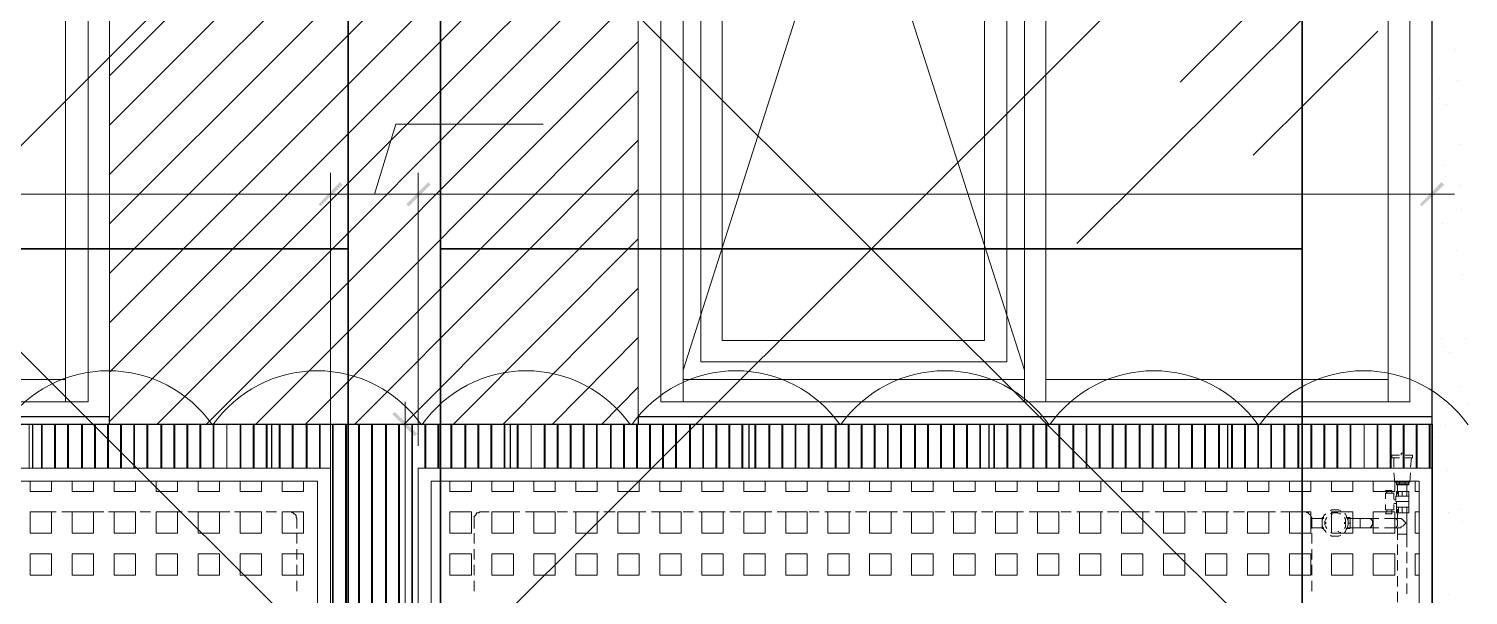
# Model space of a CAD drawing. Header units: millimetres. Extents: x -356862 to 418287, y 0 to 839748.
# Drawn here: x 384577 to 387918, y 773304 to 774620 of the extents above; entities that cross this region are included whole.
import ezdxf

# ---------------------------------------------------------------- set-up
doc = ezdxf.new("R2010")
doc.units = ezdxf.units.MM
doc.layers.add('PDF _Геометрия', color=7, linetype='Continuous', true_color=0xbababa)
doc.layers.add('PDF _Сплошная заливка', color=7, linetype='Continuous', true_color=0xf50000)

msp = doc.modelspace()

# ---------------------------------------------------------------- linework, layer by layer
at = {"color": 1, "lineweight": 35}
for points in [[(383318.266, 774109.0199), (385318.266, 774109.0199), (385318.266, 775109.0199), (383318.266, 775109.0199)], [(385533.0082, 774109.0199), (387533.0082, 774109.0199), (387533.0082, 775109.0199), (385533.0082, 775109.0199)], [(383318.266, 773109.0199), (385318.266, 773109.0199), (385318.266, 774109.0199), (383318.266, 774109.0199)], [(385533.0082, 773109.0199), (387533.0082, 773109.0199), (387533.0082, 774109.0199), (385533.0082, 774109.0199)]]:
    msp.add_lwpolyline(points, close=True, dxfattribs=at)
for points in [[(383318.266, 773109.0199), (385318.266, 775109.0199)], [(383318.266, 775109.0199), (385318.266, 773109.0199)], [(385533.0082, 773109.0199), (387533.0082, 775109.0199)], [(385533.0082, 775109.0199), (387533.0082, 773109.0199)]]:
    msp.add_lwpolyline(points, dxfattribs=at)
at = {"layer": 'PDF _Геометрия', "color": 171, "lineweight": 20, "true_color": 0x7f7fff}
msp.add_lwpolyline([(382924.2453, 776463.6924), (384764.4515, 776463.6924), (384764.4515, 773701.2181), (385991.9773, 773701.2181), (385991.9773, 776463.6924), (387834.3484, 776463.6924), (387834.3484, 777056.8882), (382924.2453, 777056.8882)], close=True, dxfattribs=at)
at = {"layer": 'PDF _Геометрия', "color": 7, "lineweight": 5}
for points in [[(382924.2453, 776463.6924), (384764.4515, 776463.6924), (384764.4515, 773701.2181), (382924.2453, 773701.2181)], [(387834.3484, 773701.2181), (385991.9773, 773701.2181), (385991.9773, 776463.6924), (387834.3484, 776463.6924)]]:
    msp.add_lwpolyline(points, dxfattribs=at)
at = {"layer": 'PDF _Геометрия', "color": 252, "lineweight": 5, "true_color": 0x989898}
for points in [[(384714.6577, 776463.6924), (384714.6577, 776387.9192), (384714.6577, 773753.1769), (384662.6989, 773753.1769), (384662.6989, 776387.9192)], [(386095.8948, 776387.9192), (386095.8948, 775082.4553), (386095.8948, 773753.1769), (386043.9361, 773753.1769), (386043.9361, 775082.4553), (386043.9361, 776387.9192), (386043.9361, 776463.6924)], [(387758.5752, 773629.7748), (387741.2556, 773629.7748), (387741.2556, 773623.28), (387758.5752, 773623.28)], [(387745.5855, 773623.28), (387745.5855, 773601.6305)], [(387767.235, 773629.7748), (387767.235, 773634.1047), (387765.0701, 773634.1047), (387762.9051, 773634.1047), (387762.9051, 773629.7748)], [(387771.5649, 773623.28), (387788.8845, 773623.28), (387788.8845, 773629.7748), (387771.5649, 773629.7748)], [(387784.5546, 773601.6305), (387786.7196, 773623.28)], [(387745.5855, 773588.6408), (387747.7505, 773566.9913), (387782.3897, 773566.9913), (387784.5546, 773588.6408)], [(387741.2556, 773541.012), (387741.2556, 773547.5068), (387726.101, 773547.5068), (387730.4309, 773541.012)], [(387752.0804, 773534.5171), (387752.0804, 773545.3419), (387756.4103, 773545.3419), (387765.0701, 773545.3419), (387775.8948, 773545.3419), (387780.2247, 773545.3419), (387780.2247, 773534.5171), (387780.2247, 773521.5274), (387780.2247, 773508.5377), (387780.2247, 773495.548), (387775.8948, 773495.548), (387765.0701, 773495.548), (387756.4103, 773495.548), (387752.0804, 773495.548), (387752.0804, 773508.5377), (387754.2453, 773508.5377), (387756.4103, 773508.5377), (387765.0701, 773508.5377), (387775.8948, 773508.5377), (387780.2247, 773508.5377)], [(387754.2453, 773562.6614), (387754.2453, 773538.847)], [(387756.4103, 773545.3419), (387756.4103, 773534.5171)], [(387758.5752, 773562.6614), (387758.5752, 773566.9913), (387758.5752, 773560.4965)], [(387765.0701, 773534.5171), (387765.0701, 773545.3419)], [(387771.5649, 773562.6614), (387771.5649, 773566.9913), (387771.5649, 773560.4965)], [(387775.8948, 773538.847), (387775.8948, 773562.6614)], [(387775.8948, 773534.5171), (387775.8948, 773545.3419)], [(387745.5855, 773528.0223), (387745.5855, 773541.012), (387726.101, 773541.012), (387726.101, 773528.0223)], [(387726.101, 773515.0326), (387726.101, 773502.0429), (387745.5855, 773502.0429), (387745.5855, 773515.0326)], [(387780.2247, 773534.5171), (387765.0701, 773534.5171), (387749.9154, 773534.5171), (387749.9154, 773525.8573), (387745.5855, 773525.8573)], [(387745.5855, 773517.1975), (387752.0804, 773517.1975)], [(387780.2247, 773521.5274), (387765.0701, 773521.5274), (387749.9154, 773521.5274), (387749.9154, 773523.6924)], [(387749.9154, 773523.6924), (387749.9154, 773523.6924)], [(387752.0804, 773521.5274), (387752.0804, 773519.3625), (387752.0804, 773517.1975), (387752.0804, 773508.5377)], [(387756.4103, 773495.548), (387756.4103, 773508.5377)], [(387765.0701, 773495.548), (387765.0701, 773508.5377)], [(387775.8948, 773508.5377), (387775.8948, 773495.548)], [(384604.2453, 773497.713), (384580.4309, 773497.713)], [(384641.0495, 773497.713), (384617.235, 773497.713)], [(384677.8536, 773497.713), (384654.0391, 773497.713)], [(384714.6577, 773497.713), (384688.6783, 773497.713)], [(384751.4618, 773497.713), (384725.4824, 773497.713)], [(384786.101, 773497.713), (384762.2866, 773497.713)], [(384822.9051, 773497.713), (384799.0907, 773497.713)], [(384859.7093, 773497.713), (384835.8948, 773497.713)], [(384896.5134, 773497.713), (384872.6989, 773497.713)], [(384933.3175, 773497.713), (384909.5031, 773497.713)], [(384970.1216, 773497.713), (384946.3072, 773497.713)], [(385006.9257, 773497.713), (384980.9464, 773497.713)], [(385043.7299, 773497.713), (385017.7505, 773497.713)], [(385078.369, 773497.713), (385054.5546, 773497.713)], [(385115.1732, 773497.713), (385091.3587, 773497.713)], [(385151.9773, 773497.713), (385128.1629, 773497.713)], [(385199.6062, 773458.7439), (385199.6062, 773482.5584), (385197.4412, 773484.7233), (385197.4412, 773486.8882), (385197.4412, 773489.0532), (385195.2763, 773491.2181), (385193.1113, 773493.3831), (385190.9464, 773495.548), (385188.7814, 773495.548), (385186.6165, 773497.713), (385182.2866, 773497.713), (385164.967, 773497.713)], [(385645.5855, 773497.713), (385626.101, 773497.713), (385623.9361, 773497.713), (385621.7711, 773495.548), (385617.4412, 773495.548), (385615.2763, 773493.3831), (385615.2763, 773491.2181), (385613.1113, 773489.0532), (385610.9464, 773486.8882), (385610.9464, 773484.7233), (385610.9464, 773482.5584), (385610.9464, 773458.7439)], [(385682.3897, 773497.713), (385656.4103, 773497.713)], [(385717.0288, 773497.713), (385693.2144, 773497.713)], [(385753.833, 773497.713), (385730.0185, 773497.713)], [(385790.6371, 773497.713), (385766.8227, 773497.713)], [(385827.4412, 773497.713), (385803.6268, 773497.713)], [(385864.2453, 773497.713), (385840.4309, 773497.713)], [(385901.0495, 773497.713), (385877.235, 773497.713)], [(385937.8536, 773497.713), (385911.8742, 773497.713)], [(385974.6577, 773497.713), (385948.6783, 773497.713)], [(386009.2969, 773497.713), (385985.4824, 773497.713)], [(386046.101, 773497.713), (386022.2866, 773497.713)], [(386082.9051, 773497.713), (386059.0907, 773497.713)], [(386119.7093, 773497.713), (386095.8948, 773497.713)], [(386156.5134, 773497.713), (386132.6989, 773497.713)], [(386193.3175, 773497.713), (386169.5031, 773497.713)], [(386230.1216, 773497.713), (386204.1422, 773497.713)], [(386266.9257, 773497.713), (386240.9464, 773497.713)], [(386301.5649, 773497.713), (386277.7505, 773497.713)], [(386338.369, 773497.713), (386314.5546, 773497.713)], [(386375.1732, 773497.713), (386351.3587, 773497.713)], [(386411.9773, 773497.713), (386388.1629, 773497.713)], [(386448.7814, 773497.713), (386424.967, 773497.713)], [(386485.5855, 773497.713), (386461.7711, 773497.713)], [(386522.3897, 773497.713), (386496.4103, 773497.713)], [(386559.1938, 773497.713), (386533.2144, 773497.713)], [(386593.833, 773497.713), (386570.0185, 773497.713)], [(386630.6371, 773497.713), (386606.8227, 773497.713)], [(386667.4412, 773497.713), (386643.6268, 773497.713)], [(386704.2453, 773497.713), (386680.4309, 773497.713)], [(386741.0495, 773497.713), (386717.235, 773497.713)], [(386777.8536, 773497.713), (386754.0391, 773497.713)], [(386814.6577, 773497.713), (386788.6783, 773497.713)], [(386851.4618, 773497.713), (386825.4824, 773497.713)], [(386886.101, 773497.713), (386862.2866, 773497.713)], [(386922.9051, 773497.713), (386899.0907, 773497.713)], [(386959.7093, 773497.713), (386935.8948, 773497.713)], [(386996.5134, 773497.713), (386972.6989, 773497.713)], [(387033.3175, 773497.713), (387009.5031, 773497.713)], [(387070.1216, 773497.713), (387046.3072, 773497.713)], [(387106.9257, 773497.713), (387080.9464, 773497.713)], [(387143.7299, 773497.713), (387117.7505, 773497.713)], [(387178.369, 773497.713), (387154.5546, 773497.713)], [(387215.1732, 773497.713), (387191.3587, 773497.713)], [(387251.9773, 773497.713), (387228.1629, 773497.713)], [(387288.7814, 773497.713), (387264.967, 773497.713)], [(387325.5855, 773497.713), (387301.7711, 773497.713)], [(387362.3897, 773497.713), (387338.5752, 773497.713)], [(387399.1938, 773497.713), (387373.2144, 773497.713)], [(387435.9979, 773497.713), (387410.0185, 773497.713)], [(387470.6371, 773497.713), (387446.8227, 773497.713)], [(387507.4412, 773497.713), (387483.6268, 773497.713)], [(387555.0701, 773458.7439), (387555.0701, 773482.5584), (387555.0701, 773484.7233), (387552.9051, 773486.8882), (387552.9051, 773489.0532), (387550.7402, 773491.2181), (387548.5752, 773493.3831), (387546.4103, 773495.548), (387544.2453, 773495.548), (387542.0804, 773497.713), (387539.9154, 773497.713), (387520.4309, 773497.713)], [(387583.2144, 773482.5584), (387578.8845, 773482.5584), (387555.0701, 773482.5584)], [(387587.5443, 773493.3831), (387583.2144, 773489.0532), (387581.0495, 773482.5584), (387578.8845, 773478.2285), (387578.8845, 773471.7336), (387578.8845, 773458.7439), (387583.2144, 773458.7439)], [(387583.2144, 773484.7233), (387578.8845, 773484.7233), (387578.8845, 773471.7336), (387578.8845, 773467.4037), (387581.0495, 773460.9089), (387583.2144, 773456.579), (387587.5443, 773452.2491), (387587.5443, 773450.0841)], [(387589.7093, 773484.7233), (387587.5443, 773480.3934), (387585.3794, 773476.0635), (387585.3794, 773471.7336), (387585.3794, 773467.4037), (387587.5443, 773463.0738), (387589.7093, 773458.7439)], [(387622.1835, 773499.8779), (387617.8536, 773502.0429), (387613.5237, 773502.0429), (387607.0288, 773502.0429), (387600.534, 773502.0429), (387598.369, 773499.8779)], [(387622.1835, 773493.3831), (387620.0185, 773493.3831), (387615.6886, 773495.548), (387611.3587, 773495.548), (387607.0288, 773495.548), (387602.6989, 773495.548), (387598.369, 773493.3831)], [(387602.6989, 773493.3831), (387602.6989, 773491.2181)], [(387615.6886, 773493.3831), (387615.6886, 773493.3831)], [(387630.8433, 773450.0841), (387633.0082, 773452.2491), (387635.1732, 773456.579), (387637.3381, 773460.9089), (387639.5031, 773467.4037), (387639.5031, 773471.7336), (387639.5031, 773478.2285), (387637.3381, 773482.5584), (387635.1732, 773489.0532), (387633.0082, 773493.3831), (387630.8433, 773493.3831)], [(387630.8433, 773458.7439), (387633.0082, 773463.0738), (387633.0082, 773467.4037), (387633.0082, 773471.7336), (387633.0082, 773476.0635), (387633.0082, 773480.3934), (387630.8433, 773484.7233)], [(387635.1732, 773484.7233), (387643.833, 773484.7233), (387643.833, 773471.7336), (387643.833, 773458.7439), (387635.1732, 773458.7439)], [(387643.833, 773484.7233), (387637.3381, 773484.7233)], [(387637.3381, 773460.9089), (387643.833, 773460.9089), (387667.6474, 773460.9089), (387667.6474, 773471.7336), (387667.6474, 773482.5584), (387643.833, 773482.5584), (387637.3381, 773482.5584)], [(387710.9464, 773482.5584), (387689.2969, 773482.5584), (387691.4618, 773482.5584), (387691.4618, 773480.3934), (387693.6268, 773480.3934), (387693.6268, 773478.2285), (387695.7917, 773478.2285), (387695.7917, 773476.0635), (387695.7917, 773473.8986), (387695.7917, 773471.7336), (387695.7917, 773469.5687), (387695.7917, 773467.4037), (387693.6268, 773465.2388), (387693.6268, 773463.0738), (387691.4618, 773463.0738), (387691.4618, 773460.9089), (387689.2969, 773460.9089), (387710.9464, 773460.9089)], [(387723.9361, 773460.9089), (387747.7505, 773460.9089), (387749.9154, 773460.9089), (387752.0804, 773463.0738), (387754.2453, 773465.2388), (387754.2453, 773467.4037), (387754.2453, 773469.5687), (387754.2453, 773471.7336), (387754.2453, 773473.8986), (387754.2453, 773476.0635), (387754.2453, 773478.2285), (387752.0804, 773480.3934), (387749.9154, 773482.5584), (387747.7505, 773482.5584), (387723.9361, 773482.5584)], [(387730.4309, 773502.0429), (387726.101, 773493.3831), (387741.2556, 773493.3831), (387741.2556, 773502.0429)], [(387754.2453, 773504.2078), (387754.2453, 773497.713), (387754.2453, 773482.5584)], [(387754.2453, 773460.9089), (387754.2453, 773445.7542), (387758.5752, 773445.7542), (387775.8948, 773445.7542), (387775.8948, 773471.7336), (387775.8948, 773497.713), (387775.8948, 773504.2078)], [(385199.6062, 773424.1047), (385199.6062, 773447.9192)], [(385610.9464, 773447.9192), (385610.9464, 773424.1047)], [(387555.0701, 773460.9089), (387578.8845, 773460.9089), (387583.2144, 773460.9089)], [(387555.0701, 773424.1047), (387555.0701, 773447.9192)], [(387587.5443, 773473.8986), (387587.5443, 773471.7336), (387587.5443, 773469.5687)], [(387598.369, 773450.0841), (387602.6989, 773447.9192), (387607.0288, 773447.9192), (387611.3587, 773447.9192), (387615.6886, 773447.9192), (387620.0185, 773450.0841), (387622.1835, 773450.0841)], [(387598.369, 773443.5893), (387600.534, 773441.4243), (387607.0288, 773441.4243), (387613.5237, 773441.4243), (387617.8536, 773441.4243), (387622.1835, 773443.5893)], [(387602.6989, 773452.2491), (387602.6989, 773452.2491)], [(387615.6886, 773452.2491), (387617.8536, 773452.2491)], [(387630.8433, 773469.5687), (387630.8433, 773471.7336), (387630.8433, 773473.8986)], [(387637.3381, 773458.7439), (387643.833, 773458.7439)], [(387639.5031, 773471.7336), (387643.833, 773471.7336)], [(387775.8948, 773415.445), (387775.8948, 773445.7542), (387765.0701, 773445.7542), (387754.2453, 773445.7542), (387754.2453, 773432.7645)], [(385199.6062, 773387.3006), (385199.6062, 773411.1151)], [(385610.9464, 773411.1151), (385610.9464, 773387.3006)], [(387555.0701, 773387.3006), (387555.0701, 773411.1151)], [(387754.2453, 773421.9398), (387754.2453, 773398.1254)], [(385199.6062, 773350.4965), (385199.6062, 773374.3109)], [(385610.9464, 773374.3109), (385610.9464, 773350.4965)], [(387555.0701, 773350.4965), (387555.0701, 773374.3109)], [(387754.2453, 773385.1357), (387754.2453, 773361.3212)], [(387775.8948, 773378.6408), (387775.8948, 773404.6202)], [(387754.2453, 773348.3315), (387754.2453, 773324.5171)], [(387775.8948, 773344.0017), (387775.8948, 773367.8161)], [(385199.6062, 773313.6924), (385199.6062, 773337.5068)], [(385610.9464, 773337.5068), (385610.9464, 773313.6924)], [(387555.0701, 773313.6924), (387555.0701, 773337.5068)], [(387754.2453, 773311.5274), (387754.2453, 773287.713)], [(387775.8948, 773307.1975), (387775.8948, 773331.012)]]:
    msp.add_lwpolyline(points, dxfattribs=at)
at = {"layer": 'PDF _Геометрия', "color": 7, "lineweight": 9}
msp.add_lwpolyline([(387834.3484, 772014.7233), (387834.3484, 776463.6924)], dxfattribs=at)
at = {"layer": 'PDF _Геометрия', "color": 24, "lineweight": 18, "true_color": 0xa12502}
msp.add_lwpolyline([(387834.3484, 776463.6924), (388345.2763, 776463.6924), (388345.2763, 772168.4346), (388295.4824, 772168.4346), (388295.4824, 772014.7233), (387834.3484, 772014.7233)], close=True, dxfattribs=at)
at = {"layer": 'PDF _Геометрия', "color": 8, "lineweight": 25, "true_color": 0x767676}
msp.add_lwpolyline([(387834.3484, 776463.6924), (388345.2763, 776463.6924), (388345.2763, 772168.4346), (388295.4824, 772168.4346), (388295.4824, 772014.7233), (387834.3484, 772014.7233)], close=True, dxfattribs=at)
at = {"layer": 'PDF _Геометрия', "color": 252, "lineweight": 5, "true_color": 0x989898}
for points in [[(386888.266, 775082.4553), (386888.266, 776361.9398), (386938.0598, 776361.9398), (386938.0598, 775082.4553), (386938.0598, 773753.1769), (386888.266, 773753.1769)], [(387782.3897, 775082.4553), (387782.3897, 773753.1769), (387732.5959, 773753.1769), (387732.5959, 775082.4553), (387732.5959, 776361.9398), (387782.3897, 776361.9398)], [(386137.0288, 775017.5068), (386847.1319, 775017.5068), (386847.1319, 773846.2697), (386137.0288, 773846.2697)], [(386795.1732, 774965.548), (386795.1732, 773896.0635), (386186.8227, 773896.0635), (386186.8227, 774965.548)], [(383025.9979, 773753.1769), (383025.9979, 773805.1357), (384662.6989, 773805.1357), (384662.6989, 773753.1769)], [(386095.8948, 773753.1769), (386095.8948, 773805.1357), (386888.266, 773805.1357), (386888.266, 773753.1769)], [(386938.0598, 773753.1769), (386938.0598, 773805.1357), (387732.5959, 773805.1357), (387732.5959, 773753.1769)], [(387752.0804, 773566.9913), (387752.0804, 773562.6614), (387758.5752, 773562.6614), (387771.5649, 773562.6614), (387780.2247, 773562.6614), (387780.2247, 773566.9913), (387780.2247, 773560.4965), (387771.5649, 773560.4965), (387758.5752, 773560.4965), (387752.0804, 773560.4965)], [(387689.2969, 773482.5584), (387687.1319, 773482.5584), (387684.967, 773482.5584), (387682.802, 773482.5584), (387680.6371, 773482.5584), (387678.4721, 773482.5584), (387676.3072, 773482.5584), (387674.1422, 773482.5584), (387671.9773, 773482.5584), (387669.8123, 773482.5584), (387667.6474, 773482.5584), (387667.6474, 773471.7336), (387667.6474, 773460.9089), (387669.8123, 773460.9089), (387671.9773, 773460.9089), (387674.1422, 773460.9089), (387676.3072, 773460.9089), (387678.4721, 773460.9089), (387680.6371, 773460.9089), (387682.802, 773460.9089), (387684.967, 773460.9089), (387687.1319, 773460.9089), (387689.2969, 773460.9089), (387691.4618, 773460.9089), (387691.4618, 773463.0738), (387693.6268, 773463.0738), (387693.6268, 773465.2388), (387695.7917, 773467.4037), (387695.7917, 773469.5687), (387695.7917, 773471.7336), (387695.7917, 773473.8986), (387695.7917, 773476.0635), (387695.7917, 773478.2285), (387693.6268, 773478.2285), (387693.6268, 773480.3934), (387691.4618, 773480.3934), (387691.4618, 773482.5584)], [(387747.7505, 773482.5584), (387749.9154, 773482.5584), (387752.0804, 773480.3934), (387754.2453, 773478.2285), (387754.2453, 773476.0635), (387754.2453, 773473.8986), (387754.2453, 773471.7336), (387754.2453, 773469.5687), (387754.2453, 773467.4037), (387754.2453, 773465.2388), (387752.0804, 773463.0738), (387749.9154, 773460.9089), (387747.7505, 773460.9089), (387758.5752, 773460.9089), (387760.7402, 773460.9089), (387762.9051, 773463.0738), (387767.235, 773465.2388), (387769.4, 773467.4037), (387773.7299, 773471.7336), (387769.4, 773476.0635), (387767.235, 773478.2285), (387762.9051, 773482.5584), (387760.7402, 773482.5584), (387758.5752, 773482.5584)]]:
    msp.add_lwpolyline(points, close=True, dxfattribs=at)
at = {"layer": 'PDF _Геометрия', "color": 171, "lineweight": 20, "true_color": 0x7f7fff}
for points in [[(384764.4515, 774510.9089), (385991.9773, 775738.4346)], [(384764.4515, 774396.1666), (385991.9773, 775623.6924)], [(384764.4515, 774281.4243), (385991.9773, 775508.9501)], [(384764.4515, 774166.6821), (385991.9773, 775394.2078)], [(384764.4515, 774051.9398), (385991.9773, 775279.4656)], [(384764.4515, 773937.1975), (385991.9773, 775164.7233)], [(384764.4515, 773822.4553), (385991.9773, 775049.981)], [(384764.4515, 773707.713), (385991.9773, 774935.2388)], [(384874.8639, 773701.2181), (385991.9773, 774820.4965)], [(384989.6062, 773701.2181), (385991.9773, 774705.7542)], [(385104.3484, 773701.2181), (385991.9773, 774591.012)], [(385219.0907, 773701.2181), (385991.9773, 774476.2697)], [(385333.833, 773701.2181), (385991.9773, 774361.5274)], [(385448.5752, 773701.2181), (385991.9773, 774246.7852)], [(385563.3175, 773701.2181), (385991.9773, 774132.0429)], [(385678.0598, 773701.2181), (385991.9773, 774017.3006)], [(385792.802, 773701.2181), (385991.9773, 773902.5584)], [(385907.5443, 773701.2181), (385991.9773, 773787.8161)]]:
    msp.add_lwpolyline(points, dxfattribs=at)
at = {"layer": 'PDF _Геометрия', "color": 254, "lineweight": 5, "true_color": 0xdcdcdc}
for points in [[(386487.7505, 775056.4759), (386095.8948, 773826.7852)], [(386888.266, 773826.7852), (386494.2453, 775056.4759)], [(387009.5031, 774121.2181), (387732.5959, 774842.146)], [(387249.8123, 774495.7542), (387539.9154, 774785.8573)], [(387418.6783, 774326.8882), (387708.7814, 774614.8264)], [(384578.266, 773599.4656), (384578.266, 773701.2181)], [(384606.4103, 773599.4656), (384606.4103, 773701.2181)], [(384636.7196, 773599.4656), (384636.7196, 773701.2181)], [(384667.0288, 773599.4656), (384667.0288, 773701.2181)], [(384701.668, 773599.4656), (384701.668, 773701.2181)], [(384731.9773, 773599.4656), (384731.9773, 773701.2181)], [(384762.2866, 773599.4656), (384762.2866, 773701.2181)], [(384790.4309, 773599.4656), (384790.4309, 773701.2181)], [(384820.7402, 773599.4656), (384820.7402, 773701.2181)], [(384851.0495, 773599.4656), (384851.0495, 773701.2181)], [(384885.6886, 773599.4656), (384885.6886, 773701.2181)], [(384915.9979, 773599.4656), (384915.9979, 773701.2181)], [(384946.3072, 773599.4656), (384946.3072, 773701.2181)], [(384974.4515, 773599.4656), (384974.4515, 773701.2181)], [(385004.7608, 773599.4656), (385004.7608, 773701.2181)], [(385037.235, 773599.4656), (385037.235, 773701.2181)], [(385069.7093, 773599.4656), (385069.7093, 773701.2181)], [(385100.0185, 773599.4656), (385100.0185, 773701.2181)], [(385128.1629, 773599.4656), (385128.1629, 773701.2181)], [(385158.4721, 773599.4656), (385158.4721, 773701.2181)], [(385188.7814, 773599.4656), (385188.7814, 773701.2181)], [(385223.4206, 773599.4656), (385223.4206, 773701.2181)], [(385253.7299, 773599.4656), (385253.7299, 773701.2181)], [(385284.0391, 771094.6202), (385284.0391, 773701.2181)], [(385312.1835, 771094.6202), (385312.1835, 773701.2181)], [(385342.4928, 771094.6202), (385342.4928, 773701.2181)], [(385372.802, 771094.6202), (385372.802, 773701.2181)], [(385407.4412, 771094.6202), (385407.4412, 773701.2181)], [(385437.7505, 771094.6202), (385437.7505, 773701.2181)], [(385468.0598, 771094.6202), (385468.0598, 773701.2181)], [(385496.2041, 773599.4656), (385496.2041, 773701.2181)], [(385526.5134, 773599.4656), (385526.5134, 773701.2181)], [(385556.8227, 773599.4656), (385556.8227, 773701.2181)], [(385591.4618, 773599.4656), (385591.4618, 773701.2181)], [(385621.7711, 773599.4656), (385621.7711, 773701.2181)], [(385652.0804, 773599.4656), (385652.0804, 773701.2181)], [(385680.2247, 773599.4656), (385680.2247, 773701.2181)], [(385710.534, 773599.4656), (385710.534, 773701.2181)], [(385743.0082, 773599.4656), (385743.0082, 773701.2181)], [(385775.4824, 773599.4656), (385775.4824, 773701.2181)], [(385805.7917, 773599.4656), (385805.7917, 773701.2181)], [(385833.9361, 773599.4656), (385833.9361, 773701.2181)], [(385864.2453, 773599.4656), (385864.2453, 773701.2181)], [(385894.5546, 773599.4656), (385894.5546, 773701.2181)], [(385929.1938, 773599.4656), (385929.1938, 773701.2181)], [(385959.5031, 773599.4656), (385959.5031, 773701.2181)], [(385989.8123, 773599.4656), (385989.8123, 773701.2181)], [(386017.9567, 773599.4656), (386017.9567, 773701.2181)], [(386048.266, 773599.4656), (386048.266, 773701.2181)], [(386078.5752, 773599.4656), (386078.5752, 773701.2181)], [(386113.2144, 773599.4656), (386113.2144, 773701.2181)], [(386143.5237, 773599.4656), (386143.5237, 773701.2181)], [(386173.833, 773599.4656), (386173.833, 773701.2181)], [(386201.9773, 773599.4656), (386201.9773, 773701.2181)], [(386232.2866, 773599.4656), (386232.2866, 773701.2181)], [(386262.5959, 773599.4656), (386262.5959, 773701.2181)], [(386297.235, 773599.4656), (386297.235, 773701.2181)], [(386327.5443, 773599.4656), (386327.5443, 773701.2181)], [(386357.8536, 773599.4656), (386357.8536, 773701.2181)], [(386385.9979, 773599.4656), (386385.9979, 773701.2181)], [(386416.3072, 773599.4656), (386416.3072, 773701.2181)], [(386450.9464, 773599.4656), (386450.9464, 773701.2181)], [(386481.2556, 773599.4656), (386481.2556, 773701.2181)], [(386511.5649, 773599.4656), (386511.5649, 773701.2181)], [(386539.7093, 773599.4656), (386539.7093, 773701.2181)], [(386570.0185, 773599.4656), (386570.0185, 773701.2181)], [(386600.3278, 773599.4656), (386600.3278, 773701.2181)], [(386634.967, 773599.4656), (386634.967, 773701.2181)], [(386665.2763, 773599.4656), (386665.2763, 773701.2181)], [(386695.5855, 773599.4656), (386695.5855, 773701.2181)], [(386723.7299, 773599.4656), (386723.7299, 773701.2181)], [(386754.0391, 773599.4656), (386754.0391, 773701.2181)], [(386784.3484, 773599.4656), (386784.3484, 773701.2181)], [(386818.9876, 773599.4656), (386818.9876, 773701.2181)], [(386849.2969, 773599.4656), (386849.2969, 773701.2181)], [(386879.6062, 773599.4656), (386879.6062, 773701.2181)], [(386907.7505, 773599.4656), (386907.7505, 773701.2181)], [(386938.0598, 773599.4656), (386938.0598, 773701.2181)], [(386968.369, 773599.4656), (386968.369, 773701.2181)], [(387003.0082, 773599.4656), (387003.0082, 773701.2181)], [(387033.3175, 773599.4656), (387033.3175, 773701.2181)], [(387061.4618, 773599.4656), (387061.4618, 773701.2181)], [(387091.7711, 773599.4656), (387091.7711, 773701.2181)], [(387122.0804, 773599.4656), (387122.0804, 773701.2181)], [(387156.7196, 773599.4656), (387156.7196, 773701.2181)], [(387187.0288, 773599.4656), (387187.0288, 773701.2181)], [(387217.3381, 773599.4656), (387217.3381, 773701.2181)], [(387245.4824, 773599.4656), (387245.4824, 773701.2181)], [(387275.7917, 773599.4656), (387275.7917, 773701.2181)], [(387306.101, 773599.4656), (387306.101, 773701.2181)], [(387340.7402, 773599.4656), (387340.7402, 773701.2181)], [(387371.0495, 773599.4656), (387371.0495, 773701.2181)], [(387401.3587, 773599.4656), (387401.3587, 773701.2181)], [(387429.5031, 773599.4656), (387429.5031, 773701.2181)], [(387459.8123, 773599.4656), (387459.8123, 773701.2181)], [(387490.1216, 773599.4656), (387490.1216, 773701.2181)], [(387524.7608, 773599.4656), (387524.7608, 773701.2181)], [(387555.0701, 773599.4656), (387555.0701, 773701.2181)], [(387585.3794, 773599.4656), (387585.3794, 773701.2181)], [(387613.5237, 773599.4656), (387613.5237, 773701.2181)], [(387643.833, 773599.4656), (387643.833, 773701.2181)], [(387676.3072, 773599.4656), (387676.3072, 773701.2181)], [(387708.7814, 773599.4656), (387708.7814, 773701.2181)], [(387739.0907, 773599.4656), (387739.0907, 773701.2181)], [(387767.235, 773599.4656), (387767.235, 773701.2181)], [(387797.5443, 773599.4656), (387797.5443, 773701.2181)], [(387827.8536, 773599.4656), (387827.8536, 773701.2181)]]:
    msp.add_lwpolyline(points, dxfattribs=at)
at = {"layer": 'PDF _Геометрия', "color": 24, "lineweight": 18, "true_color": 0xa12502}
for points in [[(387888.4721, 774571.5274), (387888.4721, 774571.5274)], [(387851.668, 774504.414), (387851.668, 774504.414)], [(387892.802, 774500.0841), (387892.802, 774500.0841)], [(387851.668, 774458.9501), (387851.668, 774458.9501)], [(387866.8227, 774443.7955), (387866.8227, 774443.7955)], [(387897.1319, 774350.7027), (387897.1319, 774350.7027)], [(387860.3278, 774303.0738), (387860.3278, 774303.0738)], [(387864.6577, 774277.0944), (387864.6577, 774277.0944)], [(387897.1319, 774255.445), (387897.1319, 774255.445)], [(387901.4618, 774199.1563), (387901.4618, 774199.1563)], [(387858.1629, 774168.847), (387858.1629, 774168.847)], [(387890.6371, 774106.0635), (387890.6371, 774106.0635)], [(387905.7917, 774049.7748), (387905.7917, 774049.7748)], [(387834.3484, 773984.8264), (387834.3484, 773984.8264)], [(387855.9979, 773900.3934), (387855.9979, 773900.3934)], [(387862.4928, 773883.0738), (387862.4928, 773883.0738)], [(387912.2866, 773900.3934), (387912.2866, 773900.3934)], [(387875.4824, 773867.9192), (387875.4824, 773867.9192)], [(387897.1319, 773789.981), (387897.1319, 773789.981)], [(387916.6165, 773748.847), (387916.6165, 773748.847)], [(387864.6577, 773699.0532), (387864.6577, 773699.0532)], [(387843.0082, 773670.9089), (387843.0082, 773670.9089)], [(387868.9876, 773592.9707), (387868.9876, 773592.9707)], [(387873.3175, 773495.548), (387873.3175, 773495.548)], [(387897.1319, 773502.0429), (387897.1319, 773502.0429)], [(387905.7917, 773476.0635), (387905.7917, 773476.0635)], [(387873.3175, 773305.0326), (387873.3175, 773305.0326)]]:
    msp.add_lwpolyline(points, dxfattribs=at)
at = {"layer": 'PDF _Геометрия', "color": 7, "lineweight": 18}
for points in [[(385379.2969, 774235.9604), (385429.0907, 774398.3315), (385771.1526, 774398.3315)], [(387834.3484, 773651.4243), (387834.3484, 774285.7542)], [(382872.2866, 774235.9604), (385327.3381, 774235.9604)], [(385225.5855, 774235.9604), (385533.0082, 774235.9604)], [(385431.2556, 774235.9604), (387886.3072, 774235.9604)], [(385450.7402, 773753.1769), (385450.7402, 773036.579)], [(385431.2556, 773701.2181), (385500.534, 773701.2181)]]:
    msp.add_lwpolyline(points, dxfattribs=at)
for points in [[(385277.5443, 774285.7542), (385277.5443, 773116.6821)], [(385481.0495, 774285.7542), (385481.0495, 773651.4243)]]:
    msp.add_lwpolyline(points, close=True, dxfattribs=at)
at = {"layer": 'PDF _Геометрия', "color": 190, "lineweight": 30, "true_color": 0x7f00ff}
for points in [[(382924.2453, 773701.2181), (384764.4515, 773701.2181), (384764.4515, 773718.5377), (382924.2453, 773718.5377)], [(385991.9773, 773701.2181), (387834.3484, 773701.2181), (387834.3484, 773718.5377), (385991.9773, 773718.5377)]]:
    msp.add_lwpolyline(points, close=True, dxfattribs=at)
at = {"layer": 'PDF _Геометрия', "color": 150, "lineweight": 30, "true_color": 0x0080ff}
msp.add_lwpolyline([(387834.3484, 771861.012), (387373.2144, 771861.012), (387373.2144, 771707.3006), (386914.2453, 771707.3006), (386914.2453, 771553.5893), (386453.1113, 771553.5893), (386453.1113, 771399.8779), (385991.9773, 771399.8779), (385991.9773, 771246.1666), (385533.0082, 771246.1666), (385533.0082, 771094.6202), (385071.8742, 771094.6202), (385071.8742, 770940.9089), (384612.9051, 770940.9089), (384612.9051, 770787.1975), (384151.7711, 770787.1975), (384151.7711, 770633.4862), (383690.6371, 770633.4862), (383690.6371, 770479.7748), (383231.668, 770479.7748), (383231.668, 770326.0635), (382924.2453, 770326.0635), (382924.2453, 773701.2181), (387834.3484, 773701.2181)], close=True, dxfattribs=at)
for points in [[(384586.9257, 773599.4656), (384586.9257, 773701.2181)], [(385141.1526, 773599.4656), (385141.1526, 773701.2181)], [(385695.3794, 773599.4656), (385695.3794, 773701.2181)], [(386249.6062, 773599.4656), (386249.6062, 773701.2181)], [(386805.9979, 773599.4656), (386805.9979, 773701.2181)], [(387360.2247, 773599.4656), (387360.2247, 773701.2181)]]:
    msp.add_lwpolyline(points, dxfattribs=at)
at = {"layer": 'PDF _Геометрия', "color": 254, "lineweight": 5, "true_color": 0xdcdcdc}
for points in [[(384608.5752, 773701.2181), (384608.5752, 773599.4656)], [(384638.8845, 773701.2181), (384638.8845, 773599.4656)], [(384669.1938, 773701.2181), (384669.1938, 773599.4656)], [(384699.5031, 773701.2181), (384699.5031, 773599.4656)], [(384729.8123, 773701.2181), (384729.8123, 773599.4656)], [(384760.1216, 773701.2181), (384760.1216, 773599.4656)], [(384792.5959, 773701.2181), (384792.5959, 773599.4656)], [(384822.9051, 773701.2181), (384822.9051, 773599.4656)], [(384853.2144, 773701.2181), (384853.2144, 773599.4656)], [(384883.5237, 773701.2181), (384883.5237, 773599.4656)], [(384913.833, 773701.2181), (384913.833, 773599.4656)], [(384944.1422, 773701.2181), (384944.1422, 773599.4656)], [(384976.6165, 773701.2181), (384976.6165, 773599.4656)], [(385006.9257, 773701.2181), (385006.9257, 773599.4656)], [(385037.235, 773701.2181), (385037.235, 773599.4656)], [(385067.5443, 773701.2181), (385067.5443, 773599.4656)], [(385097.8536, 773701.2181), (385097.8536, 773599.4656)], [(385130.3278, 773701.2181), (385130.3278, 773599.4656)], [(385160.6371, 773701.2181), (385160.6371, 773599.4656)], [(385190.9464, 773701.2181), (385190.9464, 773599.4656)], [(385221.2556, 773701.2181), (385221.2556, 773599.4656)], [(385251.5649, 773701.2181), (385251.5649, 773599.4656)], [(385281.8742, 773701.2181), (385281.8742, 771094.6202)], [(385314.3484, 773701.2181), (385314.3484, 771094.6202)], [(385344.6577, 773701.2181), (385344.6577, 771094.6202)], [(385374.967, 773701.2181), (385374.967, 771094.6202)], [(385405.2763, 773701.2181), (385405.2763, 771094.6202)], [(385435.5855, 773701.2181), (385435.5855, 771094.6202)], [(385465.8948, 773701.2181), (385465.8948, 771094.6202)], [(385498.369, 773701.2181), (385498.369, 773599.4656)], [(385528.6783, 773701.2181), (385528.6783, 773599.4656)], [(385558.9876, 773701.2181), (385558.9876, 773599.4656)], [(385589.2969, 773701.2181), (385589.2969, 773599.4656)], [(385619.6062, 773701.2181), (385619.6062, 773599.4656)], [(385649.9154, 773701.2181), (385649.9154, 773599.4656)], [(385682.3897, 773701.2181), (385682.3897, 773599.4656)], [(385712.6989, 773701.2181), (385712.6989, 773599.4656)], [(385743.0082, 773701.2181), (385743.0082, 773599.4656)], [(385773.3175, 773701.2181), (385773.3175, 773599.4656)], [(385803.6268, 773701.2181), (385803.6268, 773599.4656)], [(385836.101, 773701.2181), (385836.101, 773599.4656)], [(385866.4103, 773701.2181), (385866.4103, 773599.4656)], [(385896.7196, 773701.2181), (385896.7196, 773599.4656)], [(385927.0288, 773701.2181), (385927.0288, 773599.4656)], [(385957.3381, 773701.2181), (385957.3381, 773599.4656)], [(385987.6474, 773701.2181), (385987.6474, 773599.4656)], [(386020.1216, 773701.2181), (386020.1216, 773599.4656)], [(386050.4309, 773701.2181), (386050.4309, 773599.4656)], [(386080.7402, 773701.2181), (386080.7402, 773599.4656)], [(386111.0495, 773701.2181), (386111.0495, 773599.4656)], [(386141.3587, 773701.2181), (386141.3587, 773599.4656)], [(386171.668, 773701.2181), (386171.668, 773599.4656)], [(386204.1422, 773701.2181), (386204.1422, 773599.4656)], [(386234.4515, 773701.2181), (386234.4515, 773599.4656)], [(386264.7608, 773701.2181), (386264.7608, 773599.4656)], [(386295.0701, 773701.2181), (386295.0701, 773599.4656)], [(386325.3794, 773701.2181), (386325.3794, 773599.4656)], [(386355.6886, 773701.2181), (386355.6886, 773599.4656)], [(386388.1629, 773701.2181), (386388.1629, 773599.4656)], [(386418.4721, 773701.2181), (386418.4721, 773599.4656)], [(386448.7814, 773701.2181), (386448.7814, 773599.4656)], [(386479.0907, 773701.2181), (386479.0907, 773599.4656)], [(386509.4, 773701.2181), (386509.4, 773599.4656)], [(386541.8742, 773701.2181), (386541.8742, 773599.4656)], [(386572.1835, 773701.2181), (386572.1835, 773599.4656)], [(386602.4928, 773701.2181), (386602.4928, 773599.4656)], [(386632.802, 773701.2181), (386632.802, 773599.4656)], [(386663.1113, 773701.2181), (386663.1113, 773599.4656)], [(386693.4206, 773701.2181), (386693.4206, 773599.4656)], [(386725.8948, 773701.2181), (386725.8948, 773599.4656)], [(386756.2041, 773701.2181), (386756.2041, 773599.4656)], [(386786.5134, 773701.2181), (386786.5134, 773599.4656)], [(386816.8227, 773701.2181), (386816.8227, 773599.4656)], [(386847.1319, 773701.2181), (386847.1319, 773599.4656)], [(386877.4412, 773701.2181), (386877.4412, 773599.4656)], [(386909.9154, 773701.2181), (386909.9154, 773599.4656)], [(386940.2247, 773701.2181), (386940.2247, 773599.4656)], [(386970.534, 773701.2181), (386970.534, 773599.4656)], [(387000.8433, 773701.2181), (387000.8433, 773599.4656)], [(387031.1526, 773701.2181), (387031.1526, 773599.4656)], [(387063.6268, 773701.2181), (387063.6268, 773599.4656)], [(387093.9361, 773701.2181), (387093.9361, 773599.4656)], [(387124.2453, 773701.2181), (387124.2453, 773599.4656)], [(387154.5546, 773701.2181), (387154.5546, 773599.4656)], [(387184.8639, 773701.2181), (387184.8639, 773599.4656)], [(387215.1732, 773701.2181), (387215.1732, 773599.4656)], [(387247.6474, 773701.2181), (387247.6474, 773599.4656)], [(387277.9567, 773701.2181), (387277.9567, 773599.4656)], [(387308.266, 773701.2181), (387308.266, 773599.4656)], [(387338.5752, 773701.2181), (387338.5752, 773599.4656)], [(387368.8845, 773701.2181), (387368.8845, 773599.4656)], [(387399.1938, 773701.2181), (387399.1938, 773599.4656)], [(387431.668, 773701.2181), (387431.668, 773599.4656)], [(387461.9773, 773701.2181), (387461.9773, 773599.4656)], [(387492.2866, 773701.2181), (387492.2866, 773599.4656)], [(387522.5959, 773701.2181), (387522.5959, 773599.4656)], [(387552.9051, 773701.2181), (387552.9051, 773599.4656)], [(387583.2144, 773701.2181), (387583.2144, 773599.4656)], [(387615.6886, 773701.2181), (387615.6886, 773599.4656)], [(387645.9979, 773701.2181), (387645.9979, 773599.4656)], [(387676.3072, 773701.2181), (387676.3072, 773599.4656)], [(387706.6165, 773701.2181), (387706.6165, 773599.4656)], [(387736.9257, 773701.2181), (387736.9257, 773599.4656)], [(387769.4, 773701.2181), (387769.4, 773599.4656)], [(387799.7093, 773701.2181), (387799.7093, 773599.4656)], [(387830.0185, 773701.2181), (387830.0185, 773599.4656)]]:
    msp.add_lwpolyline(points, close=True, dxfattribs=at)
at = {"layer": 'PDF _Геометрия', "color": 6, "lineweight": 9}
for points in [[(385277.5443, 773599.4656), (382924.2453, 773599.4656), (382924.2453, 773088.5377), (385277.5443, 773088.5377)], [(385481.0495, 773599.4656), (387834.3484, 773599.4656), (387834.3484, 773088.5377), (385481.0495, 773088.5377)], [(384630.2247, 773497.713), (384630.2247, 773447.9192), (384580.4309, 773447.9192), (384580.4309, 773497.713)], [(384727.6474, 773497.713), (384727.6474, 773447.9192), (384677.8536, 773447.9192), (384677.8536, 773497.713)], [(384825.0701, 773497.713), (384825.0701, 773447.9192), (384775.2763, 773447.9192), (384775.2763, 773497.713)], [(384922.4928, 773497.713), (384922.4928, 773447.9192), (384872.6989, 773447.9192), (384872.6989, 773497.713)], [(385019.9154, 773497.713), (385019.9154, 773447.9192), (384970.1216, 773447.9192), (384970.1216, 773497.713)], [(385117.3381, 773497.713), (385117.3381, 773447.9192), (385067.5443, 773447.9192), (385067.5443, 773497.713)], [(385214.7608, 773497.713), (385214.7608, 773447.9192), (385164.967, 773447.9192), (385164.967, 773497.713)], [(385604.4515, 773497.713), (385604.4515, 773447.9192), (385554.6577, 773447.9192), (385554.6577, 773497.713)], [(385701.8742, 773497.713), (385701.8742, 773447.9192), (385652.0804, 773447.9192), (385652.0804, 773497.713)], [(385799.2969, 773497.713), (385799.2969, 773447.9192), (385749.5031, 773447.9192), (385749.5031, 773497.713)], [(385896.7196, 773497.713), (385896.7196, 773447.9192), (385846.9257, 773447.9192), (385846.9257, 773497.713)], [(385994.1422, 773497.713), (385994.1422, 773447.9192), (385944.3484, 773447.9192), (385944.3484, 773497.713)], [(386091.5649, 773497.713), (386091.5649, 773447.9192), (386041.7711, 773447.9192), (386041.7711, 773497.713)], [(386188.9876, 773497.713), (386188.9876, 773447.9192), (386139.1938, 773447.9192), (386139.1938, 773497.713)], [(386286.4103, 773497.713), (386286.4103, 773447.9192), (386236.6165, 773447.9192), (386236.6165, 773497.713)], [(386383.833, 773497.713), (386383.833, 773447.9192), (386334.0391, 773447.9192), (386334.0391, 773497.713)], [(386481.2556, 773497.713), (386481.2556, 773447.9192), (386431.4618, 773447.9192), (386431.4618, 773497.713)], [(386578.6783, 773497.713), (386578.6783, 773447.9192), (386528.8845, 773447.9192), (386528.8845, 773497.713)], [(386676.101, 773497.713), (386676.101, 773447.9192), (386626.3072, 773447.9192), (386626.3072, 773497.713)], [(386773.5237, 773497.713), (386773.5237, 773447.9192), (386723.7299, 773447.9192), (386723.7299, 773497.713)], [(386870.9464, 773497.713), (386870.9464, 773447.9192), (386821.1526, 773447.9192), (386821.1526, 773497.713)], [(386968.369, 773497.713), (386968.369, 773447.9192), (386918.5752, 773447.9192), (386918.5752, 773497.713)], [(387065.7917, 773497.713), (387065.7917, 773447.9192), (387015.9979, 773447.9192), (387015.9979, 773497.713)], [(387163.2144, 773497.713), (387163.2144, 773447.9192), (387113.4206, 773447.9192), (387113.4206, 773497.713)], [(387260.6371, 773497.713), (387260.6371, 773447.9192), (387210.8433, 773447.9192), (387210.8433, 773497.713)], [(387358.0598, 773497.713), (387358.0598, 773447.9192), (387308.266, 773447.9192), (387308.266, 773497.713)], [(387455.4824, 773497.713), (387455.4824, 773447.9192), (387405.6886, 773447.9192), (387405.6886, 773497.713)], [(387552.9051, 773497.713), (387552.9051, 773447.9192), (387503.1113, 773447.9192), (387503.1113, 773497.713)], [(387650.3278, 773497.713), (387650.3278, 773447.9192), (387600.534, 773447.9192), (387600.534, 773497.713)], [(387747.7505, 773497.713), (387747.7505, 773447.9192), (387697.9567, 773447.9192), (387697.9567, 773497.713)], [(384630.2247, 773400.2903), (384630.2247, 773350.4965), (384580.4309, 773350.4965), (384580.4309, 773400.2903)], [(384727.6474, 773400.2903), (384727.6474, 773350.4965), (384677.8536, 773350.4965), (384677.8536, 773400.2903)], [(384825.0701, 773400.2903), (384825.0701, 773350.4965), (384775.2763, 773350.4965), (384775.2763, 773400.2903)], [(384922.4928, 773400.2903), (384922.4928, 773350.4965), (384872.6989, 773350.4965), (384872.6989, 773400.2903)], [(385019.9154, 773400.2903), (385019.9154, 773350.4965), (384970.1216, 773350.4965), (384970.1216, 773400.2903)], [(385117.3381, 773400.2903), (385117.3381, 773350.4965), (385067.5443, 773350.4965), (385067.5443, 773400.2903)], [(385214.7608, 773400.2903), (385214.7608, 773350.4965), (385164.967, 773350.4965), (385164.967, 773400.2903)], [(385604.4515, 773400.2903), (385604.4515, 773350.4965), (385554.6577, 773350.4965), (385554.6577, 773400.2903)], [(385701.8742, 773400.2903), (385701.8742, 773350.4965), (385652.0804, 773350.4965), (385652.0804, 773400.2903)], [(385799.2969, 773400.2903), (385799.2969, 773350.4965), (385749.5031, 773350.4965), (385749.5031, 773400.2903)], [(385896.7196, 773400.2903), (385896.7196, 773350.4965), (385846.9257, 773350.4965), (385846.9257, 773400.2903)], [(385994.1422, 773400.2903), (385994.1422, 773350.4965), (385944.3484, 773350.4965), (385944.3484, 773400.2903)], [(386091.5649, 773400.2903), (386091.5649, 773350.4965), (386041.7711, 773350.4965), (386041.7711, 773400.2903)], [(386188.9876, 773400.2903), (386188.9876, 773350.4965), (386139.1938, 773350.4965), (386139.1938, 773400.2903)], [(386286.4103, 773400.2903), (386286.4103, 773350.4965), (386236.6165, 773350.4965), (386236.6165, 773400.2903)], [(386383.833, 773400.2903), (386383.833, 773350.4965), (386334.0391, 773350.4965), (386334.0391, 773400.2903)], [(386481.2556, 773400.2903), (386481.2556, 773350.4965), (386431.4618, 773350.4965), (386431.4618, 773400.2903)], [(386578.6783, 773400.2903), (386578.6783, 773350.4965), (386528.8845, 773350.4965), (386528.8845, 773400.2903)], [(386676.101, 773400.2903), (386676.101, 773350.4965), (386626.3072, 773350.4965), (386626.3072, 773400.2903)], [(386773.5237, 773400.2903), (386773.5237, 773350.4965), (386723.7299, 773350.4965), (386723.7299, 773400.2903)], [(386870.9464, 773400.2903), (386870.9464, 773350.4965), (386821.1526, 773350.4965), (386821.1526, 773400.2903)], [(386968.369, 773400.2903), (386968.369, 773350.4965), (386918.5752, 773350.4965), (386918.5752, 773400.2903)], [(387065.7917, 773400.2903), (387065.7917, 773350.4965), (387015.9979, 773350.4965), (387015.9979, 773400.2903)], [(387163.2144, 773400.2903), (387163.2144, 773350.4965), (387113.4206, 773350.4965), (387113.4206, 773400.2903)], [(387260.6371, 773400.2903), (387260.6371, 773350.4965), (387210.8433, 773350.4965), (387210.8433, 773400.2903)], [(387358.0598, 773400.2903), (387358.0598, 773350.4965), (387308.266, 773350.4965), (387308.266, 773400.2903)], [(387455.4824, 773400.2903), (387455.4824, 773350.4965), (387405.6886, 773350.4965), (387405.6886, 773400.2903)], [(387552.9051, 773400.2903), (387552.9051, 773350.4965), (387503.1113, 773350.4965), (387503.1113, 773400.2903)], [(387650.3278, 773400.2903), (387650.3278, 773350.4965), (387600.534, 773350.4965), (387600.534, 773400.2903)], [(387747.7505, 773400.2903), (387747.7505, 773350.4965), (387697.9567, 773350.4965), (387697.9567, 773400.2903)]]:
    msp.add_lwpolyline(points, close=True, dxfattribs=at)
at = {"layer": 'PDF _Геометрия', "color": 6, "lineweight": 5}
for points in [[(385247.235, 773569.1563), (382954.5546, 773569.1563), (382954.5546, 773118.847), (385247.235, 773118.847)], [(385511.3587, 773569.1563), (387804.0391, 773569.1563), (387804.0391, 773118.847), (385511.3587, 773118.847)]]:
    msp.add_lwpolyline(points, close=True, dxfattribs=at)
at = {"layer": 'PDF _Геометрия', "color": 6, "lineweight": 9}
for points in [[(384580.4309, 773569.1563), (384580.4309, 773545.3419), (384630.2247, 773545.3419), (384630.2247, 773569.1563)], [(384677.8536, 773569.1563), (384677.8536, 773545.3419), (384727.6474, 773545.3419), (384727.6474, 773569.1563)], [(384775.2763, 773569.1563), (384775.2763, 773545.3419), (384825.0701, 773545.3419), (384825.0701, 773569.1563)], [(384872.6989, 773569.1563), (384872.6989, 773545.3419), (384922.4928, 773545.3419), (384922.4928, 773569.1563)], [(384970.1216, 773569.1563), (384970.1216, 773545.3419), (385019.9154, 773545.3419), (385019.9154, 773569.1563)], [(385067.5443, 773569.1563), (385067.5443, 773545.3419), (385117.3381, 773545.3419), (385117.3381, 773569.1563)], [(385164.967, 773569.1563), (385164.967, 773545.3419), (385214.7608, 773545.3419), (385214.7608, 773569.1563)], [(385554.6577, 773569.1563), (385554.6577, 773545.3419), (385604.4515, 773545.3419), (385604.4515, 773569.1563)], [(385652.0804, 773569.1563), (385652.0804, 773545.3419), (385701.8742, 773545.3419), (385701.8742, 773569.1563)], [(385749.5031, 773569.1563), (385749.5031, 773545.3419), (385799.2969, 773545.3419), (385799.2969, 773569.1563)], [(385846.9257, 773569.1563), (385846.9257, 773545.3419), (385896.7196, 773545.3419), (385896.7196, 773569.1563)], [(385944.3484, 773569.1563), (385944.3484, 773545.3419), (385994.1422, 773545.3419), (385994.1422, 773569.1563)], [(386041.7711, 773569.1563), (386041.7711, 773545.3419), (386091.5649, 773545.3419), (386091.5649, 773569.1563)], [(386139.1938, 773569.1563), (386139.1938, 773545.3419), (386188.9876, 773545.3419), (386188.9876, 773569.1563)], [(386236.6165, 773569.1563), (386236.6165, 773545.3419), (386286.4103, 773545.3419), (386286.4103, 773569.1563)], [(386334.0391, 773569.1563), (386334.0391, 773545.3419), (386383.833, 773545.3419), (386383.833, 773569.1563)], [(386431.4618, 773569.1563), (386431.4618, 773545.3419), (386481.2556, 773545.3419), (386481.2556, 773569.1563)], [(386528.8845, 773569.1563), (386528.8845, 773545.3419), (386578.6783, 773545.3419), (386578.6783, 773569.1563)], [(386626.3072, 773569.1563), (386626.3072, 773545.3419), (386676.101, 773545.3419), (386676.101, 773569.1563)], [(386723.7299, 773569.1563), (386723.7299, 773545.3419), (386773.5237, 773545.3419), (386773.5237, 773569.1563)], [(386821.1526, 773569.1563), (386821.1526, 773545.3419), (386870.9464, 773545.3419), (386870.9464, 773569.1563)], [(386918.5752, 773569.1563), (386918.5752, 773545.3419), (386968.369, 773545.3419), (386968.369, 773569.1563)], [(387015.9979, 773569.1563), (387015.9979, 773545.3419), (387065.7917, 773545.3419), (387065.7917, 773569.1563)], [(387113.4206, 773569.1563), (387113.4206, 773545.3419), (387163.2144, 773545.3419), (387163.2144, 773569.1563)], [(387210.8433, 773569.1563), (387210.8433, 773545.3419), (387260.6371, 773545.3419), (387260.6371, 773569.1563)], [(387308.266, 773569.1563), (387308.266, 773545.3419), (387358.0598, 773545.3419), (387358.0598, 773569.1563)], [(387405.6886, 773569.1563), (387405.6886, 773545.3419), (387455.4824, 773545.3419), (387455.4824, 773569.1563)], [(387503.1113, 773569.1563), (387503.1113, 773545.3419), (387552.9051, 773545.3419), (387552.9051, 773569.1563)], [(387600.534, 773569.1563), (387600.534, 773545.3419), (387650.3278, 773545.3419), (387650.3278, 773569.1563)], [(387697.9567, 773569.1563), (387697.9567, 773545.3419), (387747.7505, 773545.3419), (387747.7505, 773569.1563)], [(387795.3794, 773569.1563), (387795.3794, 773545.3419), (387804.0391, 773545.3419)], [(387804.0391, 773447.9192), (387795.3794, 773447.9192), (387795.3794, 773497.713), (387804.0391, 773497.713)], [(387804.0391, 773350.4965), (387795.3794, 773350.4965), (387795.3794, 773400.2903), (387804.0391, 773400.2903)]]:
    msp.add_lwpolyline(points, dxfattribs=at)
at = {"layer": 'PDF _Геометрия', "color": 1, "lineweight": 20}
for centre in [(384761.5576, 773530.0529), (385246.5259, 773530.0529), (385731.4941, 773530.0529), (386218.6274, 773530.0529), (386703.5956, 773530.0529), (387188.5639, 773530.0529), (387675.6971, 773530.0529)]:
    msp.add_arc(centre, 295.5154, 35.0024359, 144.9975641, dxfattribs=at)
at = {"layer": 'PDF _Сплошная заливка', "color": 7, "transparency": 33554559}
for points in [[(385249.4, 774212.146), (385253.7299, 774207.8161), (385299.1938, 774264.1047)], [(385299.1938, 774264.1047), (385253.7299, 774207.8161), (385249.4, 774212.146)], [(385253.7299, 774207.8161), (385299.1938, 774264.1047), (385305.6886, 774257.6099)], [(385305.6886, 774257.6099), (385299.1938, 774264.1047), (385253.7299, 774207.8161)], [(385452.9051, 774212.146), (385459.4, 774207.8161), (385504.8639, 774264.1047)], [(385504.8639, 774264.1047), (385459.4, 774207.8161), (385452.9051, 774212.146)], [(385459.4, 774207.8161), (385504.8639, 774264.1047), (385509.1938, 774257.6099)], [(385509.1938, 774257.6099), (385504.8639, 774264.1047), (385459.4, 774207.8161)], [(387806.2041, 774212.146), (387810.534, 774207.8161), (387855.9979, 774264.1047)], [(387810.534, 774207.8161), (387855.9979, 774264.1047), (387862.4928, 774257.6099)], [(385478.8845, 773679.5687), (385420.4309, 773725.0326), (385426.9257, 773729.3625)], [(385472.3897, 773673.0738), (385478.8845, 773679.5687), (385420.4309, 773725.0326)]]:
    msp.add_solid(points, dxfattribs=at)

doc.saveas('drawing.dxf')
